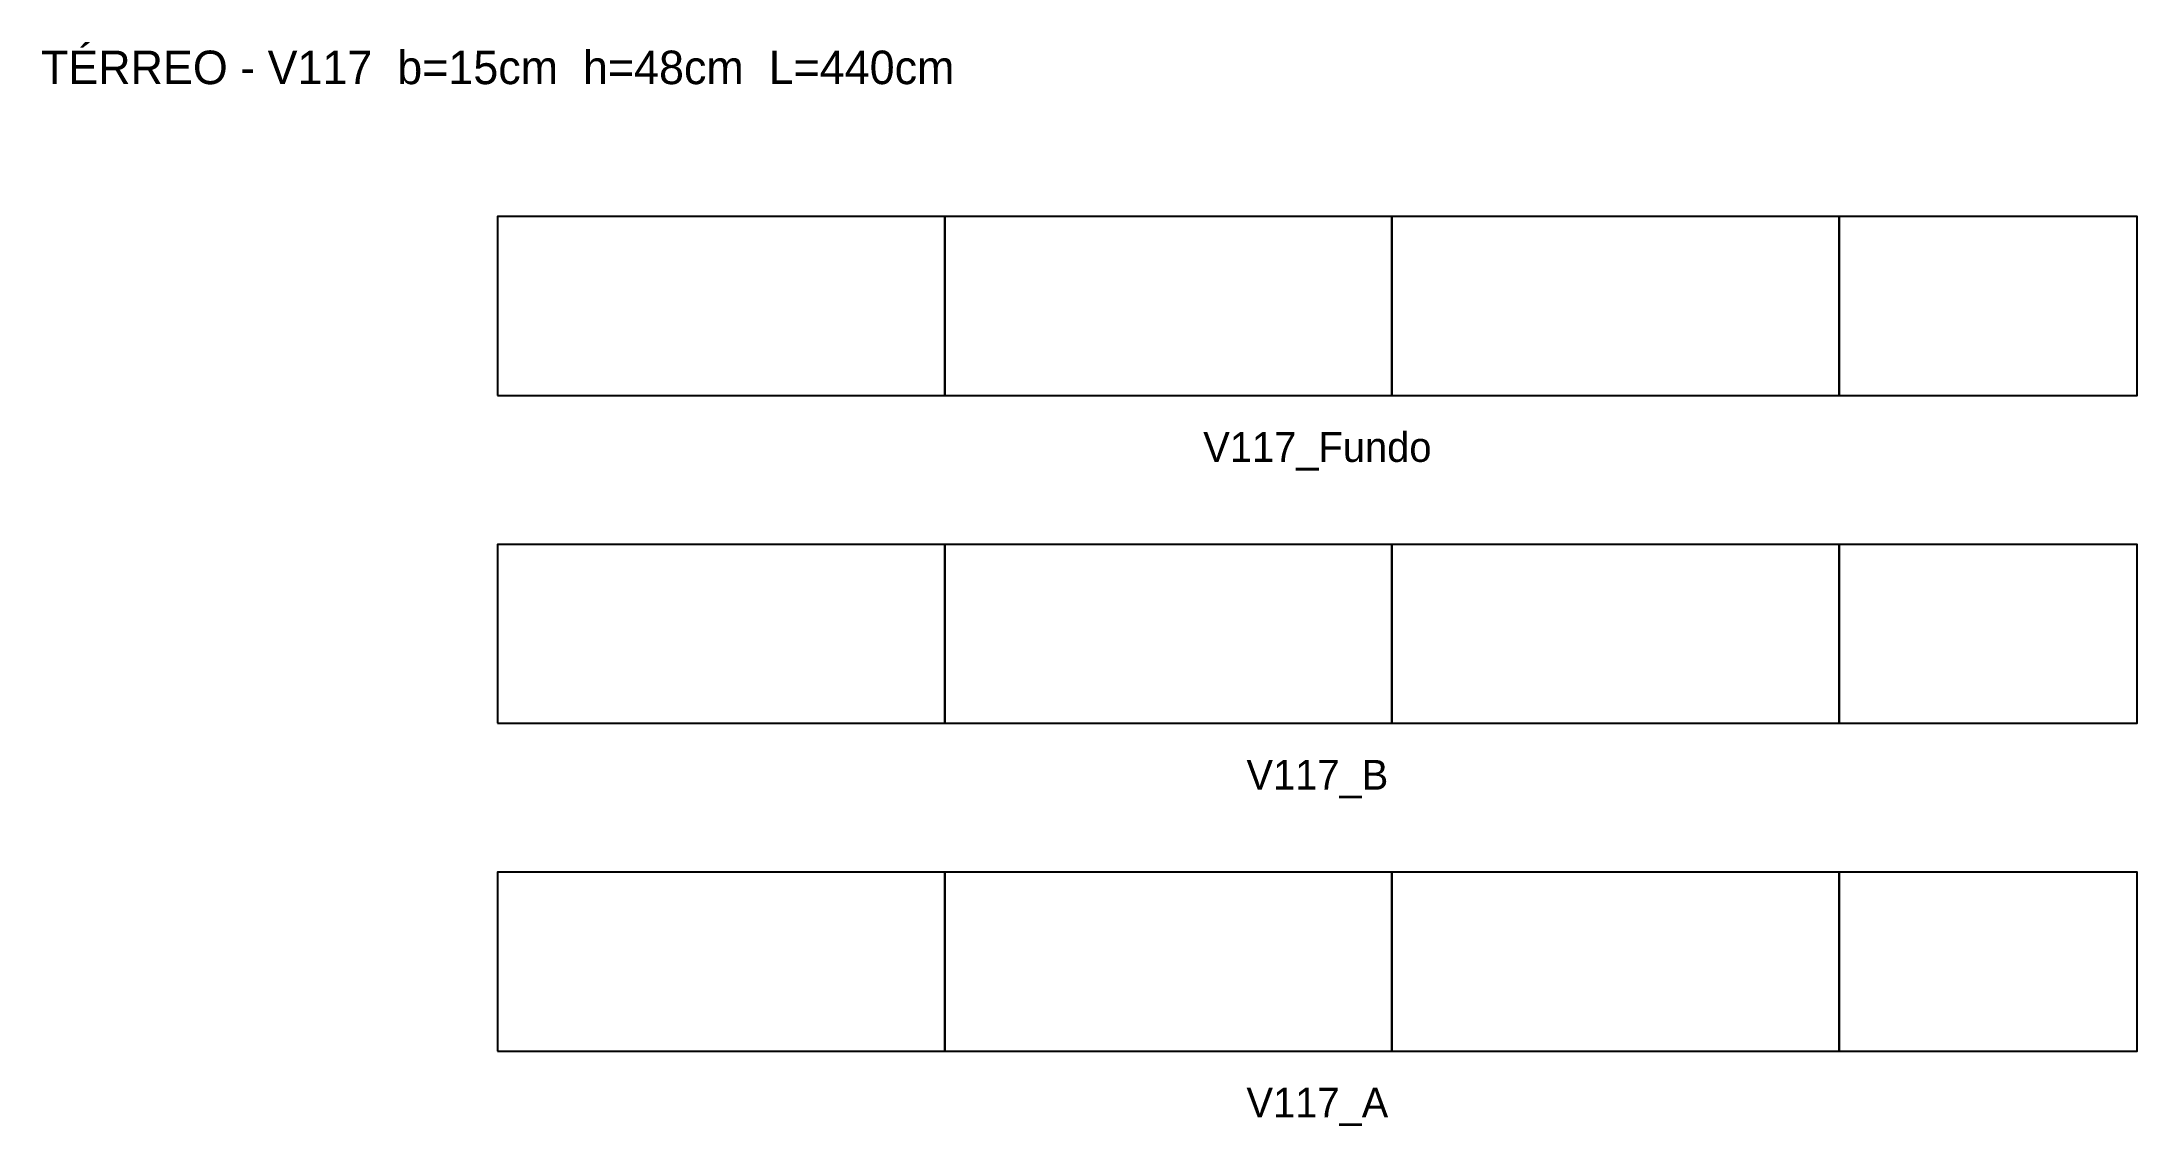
# Model space of a CAD drawing. Header units: metres. Extents: x -122 to 440, y -20 to 271.
import ezdxf

# ---------------------------------------------------------------- set-up
doc = ezdxf.new("R2010")
doc.units = ezdxf.units.M
for name, color, linetype in [('NOMENCLATURA', 2, 'Continuous'), ('Paineis', 7, 'Continuous'), ('Texto Secao', 2, 'Continuous')]:
    doc.layers.add(name, color=color, linetype=linetype)

msp = doc.modelspace()

# ---------------------------------------------------------------- linework, layer by layer
at = {"layer": 'Paineis'}
for points in [[(0, 176), (120, 176), (120, 224), (0, 224)], [(120, 176), (240, 176), (240, 224), (120, 224)], [(240, 176), (360, 176), (360, 224), (240, 224)], [(360, 176), (440, 176), (440, 224), (360, 224)], [(0, 88), (120, 88), (120, 136), (0, 136)], [(120, 88), (240, 88), (240, 136), (120, 136)], [(240, 88), (360, 88), (360, 136), (240, 136)], [(360, 88), (440, 88), (440, 136), (360, 136)], [(0, 0), (120, 0), (120, 48), (0, 48)], [(120, 0), (240, 0), (240, 48), (120, 48)], [(240, 0), (360, 0), (360, 48), (240, 48)], [(360, 0), (440, 0), (440, 48), (360, 48)]]:
    msp.add_lwpolyline(points, close=True, dxfattribs=at)

# ---------------------------------------------------------------- texts
at = {"layer": 'NOMENCLATURA', "insert": (0, 264), "char_height": 9, "width": 460, "attachment_point": 5}
msp.add_mtext('TÉRREO - V117  b=15cm  h=48cm  L=440cm', dxfattribs=at)
at = {"layer": 'Texto Secao', "char_height": 8, "width": 460, "attachment_point": 5}
for s, insert in [('V117_Fundo', (220, 161)), ('V117_B', (220, 73)), ('V117_A', (220, -15))]:
    msp.add_mtext(s, dxfattribs=dict(at, insert=insert))

doc.saveas('drawing.dxf')
